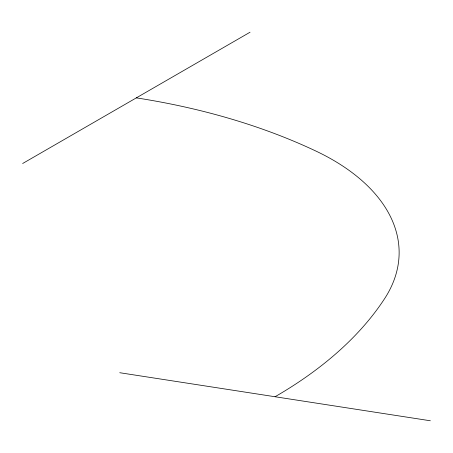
<?xml version="1.0" encoding="UTF-8"?>
<svg xmlns="http://www.w3.org/2000/svg" width="453" height="453" viewBox="0 0 453 453"><rect width="100%" height="100%" fill="white"/><g stroke="black" fill="none" stroke-linecap="round" stroke-linejoin="round"><path stroke-width="0.68" d="M22.65 163.505L250.028 32.231M119.745 372.717L430.35 420.769M275.05 396.743A478.917 276.5 0 0 0 384.529 298.77A227.106 131.121 0 0 0 316.001 151.109A478.917 276.5 0 0 0 136.336 97.871"/></g></svg>
